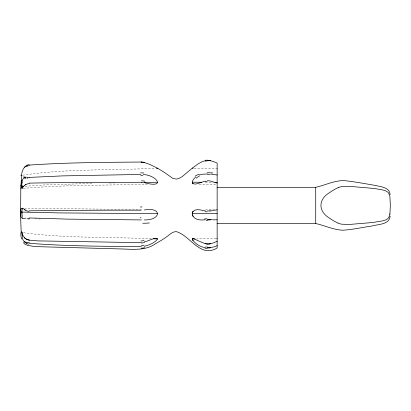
<?xml version="1.0" encoding="UTF-8"?>
<svg xmlns="http://www.w3.org/2000/svg" width="411" height="411" viewBox="0 0 411 411"><rect width="100%" height="100%" fill="white"/><g stroke="black" fill="none" stroke-linecap="round" stroke-linejoin="round"><path stroke-width="0.31" stroke-dasharray="2.06 1.54" d="M22.626 175.194C66.305 168.69 110.852 170.416 154.86 168.31M25.117 186.25L46.089 184.837L92.11 183.424M23.293 188.372C63.797 184.893 106.095 185.315 147.22 184.318M216.15 238.416L196.926 238.894M109.259 183.018L115.029 182.895M214.737 209.548L204.185 209.625M141.605 209.579L24.963 208.249M199.165 184.174L216.53 184.508M194.131 168.186L216.273 168.762M205.3 182.33L213.345 182.484M40.34 218.971L34.668 218.852M151.351 238.77C108.504 236.798 65.21 238.426 22.626 232.616"/><path stroke-width="0.62" d="M20.817 185.546L20.612 216.54L21.177 232.004M144.348 209.97C162.561 206.769 160.922 220.383 144.348 219.926M20.817 185.448C21.942 179.787 20.206 171.988 24.562 167.164A6.504 6.283 39.1 0 1 25.549 166.378M143.29 174.562C156.694 175.05 166.414 188.839 144.348 182.648M144.348 241.832C148.607 241.329 154.063 236.993 157.66 238.986C154.541 243.029 149.239 245.084 144.348 246.266M389.844 214.326A15.089 14.899 -90 0 0 389.916 213.879L390.332 205.402L389.921 196.926A15.52 15.325 90 0 0 389.638 195.492L388.683 193.185A5.322 5.256 90 0 0 387.696 192.065L385.801 190.92L382.965 189.99L374.447 188.49L349.252 186.332L341.942 186.548A17.231 17.015 -90 0 0 339.234 187.257L338.618 187.488M390.131 216.109C389.479 224.781 378.13 224.154 372.068 225.988C362.374 227.355 352.761 229.615 342.974 230.222C333.557 229.883 324.803 225.557 315.72 223.507L217.142 223.507M22.194 180.64L23.011 178.903L24.413 177.994M22.194 188.248L24.562 185.176M192.261 213.689A3.452 2.656 74 0 1 192.574 212.22L192.713 211.937A4.757 3.668 73.8 0 1 193.149 211.321C196.499 208.13 201.39 210.365 205.295 210.925M205.295 160.727L202.068 161.739L198.246 163.804L192.271 168.161L182.273 176.571L179.345 178.261L176.617 179.104L173.005 178.477L164.4 172.43L157.67 168.263L149.743 164.395L144.348 162.504M195.605 177.09L193.622 179.068L192.394 181.328A3.314 2.045 -51.3 0 0 192.266 182.186A3.375 2.086 -51.3 0 0 192.476 183.095A4.434 2.738 -51.3 0 0 193.149 183.779L195.764 184.082L200.321 182.731M25.585 166.44L25.939 166.244M25.585 184.472L25.939 184.277M217.142 241.257L213.16 242.983L210.031 243.826M217.142 245.721L213.71 246.96L210.031 247.643M200.537 182.648L205.295 181.092M199.16 175.071L202.685 174.192L207.38 173.992M22.194 208.136L22.749 208.238M217.142 187.298L315.72 187.298C325.312 185.263 334.585 180.239 344.593 180.645C354.986 181.806 365.297 183.702 375.597 185.484C380.905 186.8 389.911 187.359 390.131 194.696M21.5 175.466L21.922 175.363M213.987 210.396L217.142 209.79M29.289 165.094C66.479 162.499 104.137 162.35 141.415 162.037M213.437 210.509L210.612 211.007M29.289 183.126C66.592 182.356 104.075 182.505 141.415 182.268M25.338 177.783L25.939 177.696M21.5 186.738L23.627 186.435M25.939 218.22L22.8 218.354M141.415 242.305L131.381 242.49L38.033 240.892L29.289 240.132M27.131 177.573L29.243 177.418M205.295 219.762C201.082 220.26 195.831 220.286 193.144 216.366A4.434 3.411 74 0 1 192.476 214.989A3.375 2.6 74 0 1 192.261 213.689L217.142 213.545M29.289 177.413L62.523 175.893L140.865 174.444M217.142 219.828L212.883 219.803M141.415 246.641C104.055 246.281 66.551 246.22 29.289 243.302M141.045 210.201C103.803 210.036 66.505 210.453 29.289 210.807M216.828 238.39L217.142 238.38M29.289 217.933L67.815 219.13L141.415 219.921M156.267 168.284L157.67 168.263M141.307 182.438L157.67 182.248M195.061 238.919L192.266 238.95M157.67 213.663L59.292 212.913L21.5 212.066M192.266 182.186L201.58 182.279M192.266 168.166L193.196 168.176M157.67 238.863L153.457 238.801M215.025 182.525L217.142 182.582M210.031 219.654L212.323 219.772M216.828 168.787L217.142 168.803M210.982 174.089L217.142 175.019M207.226 243.959A12.356 12.32 31.4 0 1 205.3 243.672A12.356 12.315 -12.2 0 0 207.226 243.949L207.38 243.98A12.33 12.243 -7.4 0 0 210.026 243.805M205.295 247.622C200.537 247.047 196.181 244.34 193.144 240.692A4.434 1.516 40.8 0 1 192.487 239.664A3.375 1.156 40.8 0 1 192.476 238.514A4.434 1.521 40.8 0 1 193.139 238.437L199.412 241.278M210.031 160.639L213.437 161.497L217.142 163.131L217.142 247.987C200.214 258.278 190.606 236.027 176.617 231.701C173.935 231.362 171.598 233.022 169.584 234.553C165.212 238.103 160.377 241 155.492 243.774C145.371 250.921 132.63 249.241 120.998 248.948L35.289 246.595L27.624 245.449L24.532 243.893L23.37 242.485M22.06 232.498C20.73 230.843 22.723 234.208 22.754 235.066M205.295 243.687L199.833 241.498M217.142 183.07L210.031 180.932A12.33 11.657 -2.7 0 0 207.38 180.737M25.939 242.511L25.585 242.377M25.939 210.011L25.585 209.877M338.017 223.07L339.234 223.543A17.149 16.938 -90 0 0 341.423 224.159L348.728 224.504L372.818 222.51L382.965 220.815L385.801 219.885L387.696 218.739A5.322 5.256 -90 0 0 388.683 217.619L389.571 215.554A15.089 14.899 90 0 0 389.916 213.879M24.562 209.405L22.8 208.269M25.585 238.642L25.939 238.858A10.594 10.537 31.4 0 0 27.147 239.413M24.562 241.858L23.15 240.353L22.194 237.799M22.749 218.323L22.194 217.63M24.562 237.846L22.759 235.082M315.72 187.298L315.72 223.507M196.196 178.163A13.229 9.772 -53.6 0 1 199.335 176.149M207.514 174.516A13.008 1.454 0.9 0 1 210.175 174.583M21.665 186.152A4.968 0.539 -85 0 1 21.86 183.172M22.394 185.854A5.204 0.596 -70 0 1 20.899 188.366M22.132 183.111A5.605 1.259 -84.4 0 1 22.425 181.313M23.951 177.732A6.144 2.928 13 0 1 24.876 177.424M24.994 177.244A10.594 3.257 3.3 0 1 26.335 177.059M23.335 177.018A13.25 1.963 -1.3 0 1 24.537 176.853M140.716 175.543A23.992 10.804 -0.8 0 1 142.92 175.625M193.155 183.774A4.351 2.687 -50.8 0 1 192.41 182.998M209.631 219.839A14.215 3.416 -0.1 0 1 210.458 219.87M207.421 219.916A12.33 3.678 -0.7 0 1 209.615 219.916M204.483 218.971A12.356 3.72 -1.1 0 1 206.964 218.78M193.144 216.366A4.351 3.37 74.2 0 1 192.405 214.809M149.399 222.962A21.131 6.037 3.4 0 1 142.73 223.224M22.143 218.138A5.204 1.752 -82.5 0 1 21.115 211.773M21.973 212.579A5.204 0.704 88.2 0 1 22.245 208.675M210.668 247.735A14.215 8.662 -0.2 0 1 209.78 247.833M209.805 247.91A12.33 6.905 -0.8 0 1 207.36 248.003M207.303 247.037A12.356 6.895 -1.2 0 1 205.551 246.929M193.129 240.687A4.351 1.51 40.5 0 1 192.394 239.531M144.739 247.72A21.131 19.569 8.7 0 1 141.168 248.182M29.546 242.613A13.25 5.949 4.1 0 1 27.635 242.264M27.388 242.464A10.594 6.473 -0.2 0 1 26.253 242.151M25.754 242.151A6.504 4.655 -6.2 0 1 24.742 241.694M21.629 238.966A5.204 1.593 78.7 0 1 21.357 231.855M22.143 234.825A5.204 0.313 82.8 0 1 21.978 232.107M25.646 238.539A6.504 6.232 34.5 0 1 24.639 237.764M29.217 240.24A13.25 13.209 16.7 0 1 27.08 239.567M144.523 242.526A20.642 19.918 -3 0 1 141.482 243.019M210.612 243.723A14.215 14.215 0 0 1 209.738 243.877A12.33 12.289 -8.7 0 1 207.38 244.011M192.415 238.57A4.351 1.485 40.4 0 1 193.165 238.467M207.149 248.46A12.356 8.302 -3 0 1 205.048 248.29M209.985 247.494A12.33 6.509 -1 0 1 207.396 247.607M144.025 240.527A21.131 18.367 -6.6 0 1 140.947 240.985M29.273 239.983A13.25 12.947 17.4 0 1 27.183 239.325M27.126 239.464A10.594 10.594 0 0 1 25.929 238.873M25.539 238.714A6.504 6.437 31 0 1 24.501 237.912M22.446 237.281A5.204 0.313 82.8 0 1 22.153 234.773M25.42 242.588A6.504 5.096 -15.2 0 1 24.388 242.012M26.885 243.261A10.594 7.3 -4.3 0 1 25.641 242.855M28.893 244.083A13.25 7.455 1.6 0 1 26.545 243.574M144.066 245.218A20.642 16.651 1.3 0 1 141.307 245.526M210.566 210.853A14.215 9.068 0.2 0 1 209.708 210.946M209.697 210.894A12.33 8.42 0.9 0 1 207.396 210.946M207.149 211.829A12.356 8.461 1.4 0 1 205.058 211.573M192.214 213.674A3.93 3.036 73.6 0 1 193.16 211.341M206.152 220.599A12.356 1.968 -2.3 0 1 207.488 220.527M207.355 219.469A12.33 4.131 -0.9 0 1 210.119 219.489M142.021 206.908A21.131 3.334 -3.3 0 1 140.336 207.021M29.089 211.326A13.25 10.188 -5.7 0 1 26.874 210.858A10.594 6.735 0.2 0 1 25.585 210.37M25.194 210.134A6.504 3.37 5.1 0 1 24.136 209.574M20.961 211.48A5.204 1.305 74.6 0 1 22.281 209.05M22.302 216.618A5.204 0.704 88.2 0 1 21.978 212.43M27.403 218.657A10.594 1.428 -3.1 0 1 28.297 218.57M28.03 218.929A13.25 3.915 1.4 0 1 29.777 218.837M141.009 217.799A20.642 0.843 0.8 0 1 140.161 217.789M207.077 172.769A13.008 3.216 -0.4 0 1 212.831 172.969M195.117 176.206A13.229 11.714 -74.6 0 1 199.037 174.326M140.557 172.856A24.963 13.748 -1.8 0 1 143.829 173.01M26.967 178.184A10.594 2.194 0.2 0 1 27.963 178.107M24.953 178.297A6.144 2.25 5.7 0 1 25.826 178.158M21.403 182.628A5.605 2.004 -87.8 0 1 21.989 180.033M21.341 187.303A4.968 0.94 -84.1 0 1 21.516 182.772M22.158 188.592A5.204 0.565 -85 0 1 22.004 185.361M205.397 181.482A12.356 10.753 -4.6 0 1 207.257 181.215M24.778 185.351A6.504 4.942 -14.6 0 1 25.765 184.698M26.088 184.508A10.594 9.083 -6 0 1 27.254 184A13.25 12.335 3.5 0 1 29.309 183.434M141.605 180.763A20.642 15.597 1.2 0 1 144.842 181.22M209.754 160.506A14.215 12.695 0.3 0 1 210.632 160.644M207.375 160.336A12.33 10.65 1.4 0 1 209.764 160.449M205.397 161.117A12.356 10.66 2 0 1 207.257 160.906M205.202 160.362A12.356 11.446 6 0 1 207.195 160.11M207.385 160.578A12.33 10.403 1.6 0 1 210.011 160.732M141.055 161.919A21.131 21.053 41.1 0 1 144.369 162.427M27.332 166.126A13.25 10.486 -6 0 1 29.366 165.566M26.057 166.429A10.594 9.468 0.3 0 1 27.229 165.931M24.603 167.21A6.504 6.155 13.5 0 1 25.631 166.512M21.557 175.22A5.204 1.012 -72.1 0 1 20.889 175.153M25.831 166.07A10.594 9.9 8.7 0 1 27.044 165.52M26.9 165.248A13.25 11.467 -2.6 0 1 29.109 164.6M141.399 162.258A20.642 20.293 -4.3 0 1 144.302 162.699M338.017 223.07A29.89 29.52 -90 0 1 336.532 222.392L333.907 220.974A52.932 52.269 90 0 1 330.136 218.56C317.878 211.501 317.878 199.304 330.136 192.245A52.932 52.269 90 0 1 333.907 189.831L336.532 188.413A27.994 27.65 90 0 1 338.618 187.483"/></g></svg>
